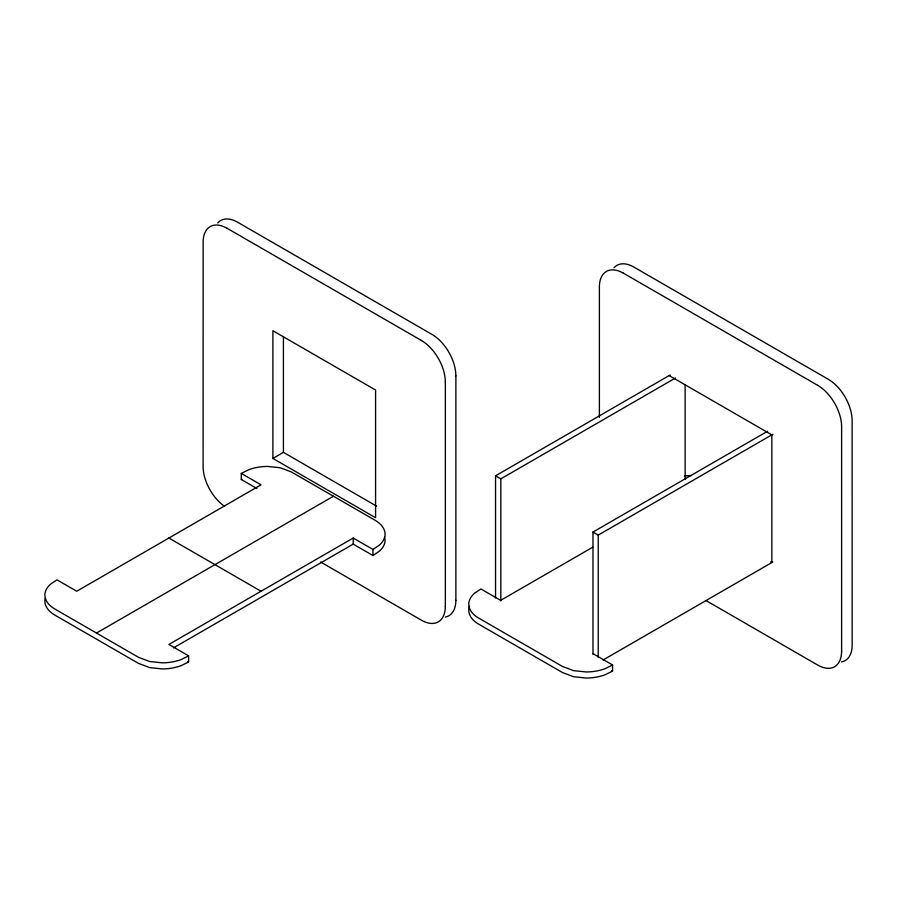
<?xml version="1.0" encoding="UTF-8"?>
<svg xmlns="http://www.w3.org/2000/svg" width="897" height="897" viewBox="0 0 897 897"><rect width="100%" height="100%" fill="white"/><g stroke="black" fill="none" stroke-linecap="round" stroke-linejoin="round"><path stroke-width="1.35" d="M256.901 488.517L241.293 479.514L241.293 473.425L248.503 469.826A35.05 20.239 0 0 1 267.407 466.429L280.245 467.752L291.424 471.968L375.473 520.495C380.463 523.433 385.071 528.221 385.082 534.354A35.05 20.239 0 0 1 379.184 545.275L372.939 549.435L353.194 538.032L168.883 644.45L188.628 655.853L188.628 661.93L181.418 665.529M272.89 458.434L375.574 517.715L375.574 390.027L272.89 330.735L272.89 458.434L283.418 452.346L376.628 506.166M241.293 479.514L241.865 479.177M96.484 633.047L333.449 496.232M173.413 647.914L353.194 544.12L372.939 555.523L379.184 551.352A35.05 20.239 0 0 0 385.082 540.442L384.555 536.675M495.548 597.951L495.548 475.814L670.16 375.002M188.628 655.853L181.418 659.452A35.05 20.239 0 0 1 162.514 662.849L149.676 661.526L138.508 657.31L54.448 608.783C49.47 605.845 44.861 601.057 44.85 594.913A35.05 20.239 0 0 1 50.748 584.003L56.982 579.843L76.727 591.246L261.038 484.829L241.293 473.425M495.548 475.814L500.818 478.852L675.419 378.041M592.973 654.193L592.973 532.056L767.574 431.244M592.973 532.056L598.232 535.094L772.844 434.283M592.805 547.159L500.649 600.362L480.893 588.959L474.659 593.13A35.05 20.239 0 0 0 468.761 604.04C468.772 610.173 473.381 614.961 478.37 617.91L562.419 666.426L573.598 670.653L586.436 671.976A35.05 20.239 0 0 0 605.329 668.579L612.55 664.969L612.55 671.057L605.329 674.656A35.05 20.239 0 0 1 586.436 678.054L573.598 676.73L562.419 672.515L478.37 623.987C473.381 621.049 468.772 616.261 468.761 610.117A35.05 20.239 0 0 1 469.49 606.338M603.087 659.99L772.844 561.982M623.28 273.092L817.716 385.34M669.151 375.585L771.846 434.866L771.846 562.565L770.691 561.892M227.019 228.242L421.444 340.501M705.995 600.553L817.716 665.058A33.783 19.51 60 0 0 841.588 651.233M592.805 653.565L612.55 664.969M611.698 670.564L612.55 671.057M320.61 561.993L421.444 620.208A33.783 19.51 60 0 0 445.316 606.394M168.883 538.032L261.038 591.246M187.787 661.437L188.628 661.93M841.621 651.256L841.621 426.748A33.783 19.51 60 0 0 817.716 385.374M685.129 384.925L685.129 479.312M599.387 417.296L599.387 286.894A33.783 19.51 60 0 1 623.28 273.125M598.232 535.094L598.232 657.232M500.818 478.852L500.818 600.99M455.878 375.821L455.878 600.328M445.349 381.898L445.349 606.406M372.939 549.435L372.939 555.523M353.194 538.032L353.194 544.12M283.418 336.442L283.418 452.346M217.758 222.938A33.783 19.51 60 0 1 237.548 222.198L431.984 334.413A33.783 19.51 60 0 1 455.855 375.798M455.855 600.306A33.783 19.51 60 0 1 445.316 617.08M227.019 228.275A33.783 19.51 60 0 0 203.148 242.067L203.114 466.552A33.783 19.51 60 0 0 224.586 506.368M421.444 340.535A33.783 19.51 60 0 1 445.316 381.887M614.019 267.788A33.783 19.51 60 0 1 633.82 267.048L828.245 379.263A33.783 19.51 60 0 1 852.116 420.648L852.15 645.167A33.783 19.51 60 0 1 841.577 661.93M684.781 475.959A35.05 20.239 0 0 1 691.318 475.545M45.198 598.467A35.05 20.239 0 0 0 44.85 601.001C44.861 607.134 49.47 611.922 54.448 614.86L138.508 663.388L149.676 667.603L162.514 668.938A35.05 20.239 0 0 0 181.418 665.529"/></g></svg>
